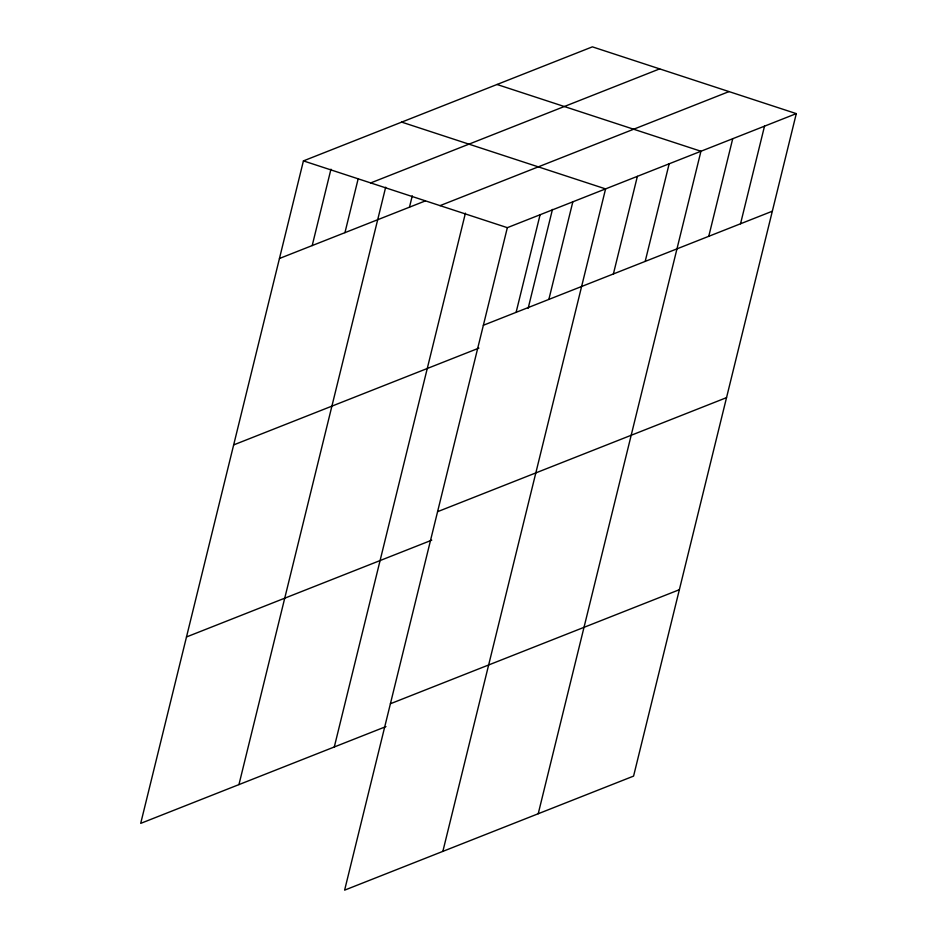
<?xml version="1.0" encoding="UTF-8"?>
<svg xmlns="http://www.w3.org/2000/svg" width="937" height="937" viewBox="0 0 937 937"><rect width="100%" height="100%" fill="white"/><g stroke="black" fill="none" stroke-linecap="round" stroke-linejoin="round"><path stroke-width="1.41" d="M796.298 113.623L507.339 227.668L344.617 890.15L633.576 776.105L796.298 113.623L592.383 46.85L303.424 160.895L140.702 823.377L385.95 726.585M312.197 245.576L330.96 169.187M344.945 232.645L358.145 178.897M238.947 784.597L385.681 187.189M409.481 207.182L412.257 195.856M334.298 746.965L465.42 213.156M516.111 312.349L540.087 214.749M528.163 308.273L552.455 209.419M548.859 299.418L572.835 201.818M442.861 851.37L605.583 188.899L401.668 122.115M613.395 273.955L637.371 176.355M645.183 261.411L669.159 163.799M538.225 813.738L700.946 151.255L497.02 84.482M708.759 236.323L732.722 138.711M740.535 223.779L764.51 126.167M370.712 182.926L659.671 68.881M279.449 258.495L425.375 200.905M440.05 205.636L729.009 91.592M483.363 325.268L772.322 211.223M233.664 444.911L478.912 348.107M437.579 511.684L726.538 397.639M186.486 636.961L431.746 540.169M390.413 703.746L679.36 589.701M303.424 160.895L507.339 227.668"/></g></svg>
